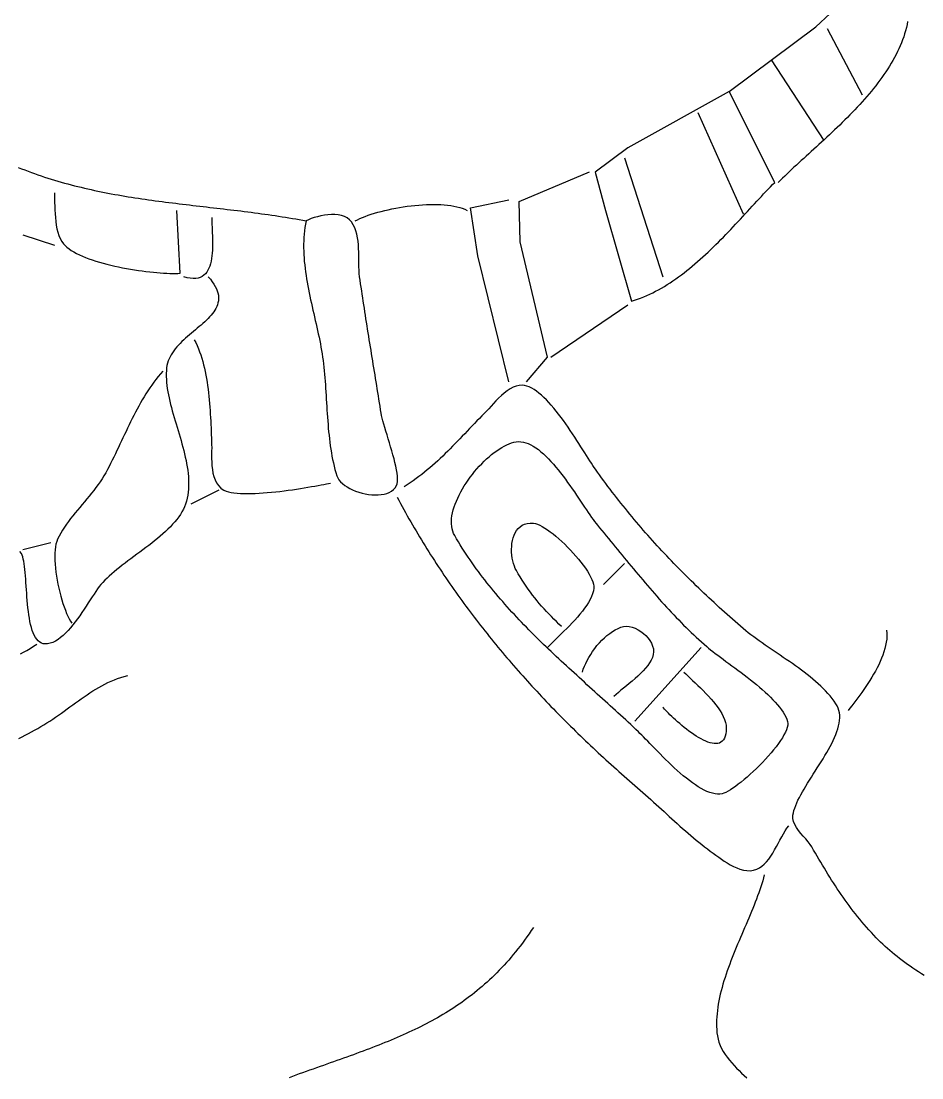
# Model space of a CAD drawing. Header units: millimetres. Extents: x 46 to 1464, y 30 to 1506.
# Drawn here: x 298.5 to 556.1, y 533 to 835.1 of the extents above; entities that cross this region are included whole.
import ezdxf

# ---------------------------------------------------------------- set-up
doc = ezdxf.new("R2010")
doc.units = ezdxf.units.MM
doc.layers.add('0_0_0', color=3, linetype='Continuous')

msp = doc.modelspace()

# ---------------------------------------------------------------- linework, layer by layer
at = {"layer": '0_0_0'}
for points in [[(501, 815), (472, 798.8843), (462.6374, 791.8951), (465.5756, 781), (473, 755), (473.8884, 755.277), (474.7706, 755.5784), (475.6466, 755.9033), (476.5164, 756.2511), (477.3801, 756.6213), (478.2378, 757.0131), (479.0894, 757.4258), (479.9352, 757.8589), (480.775, 758.3116), (481.609, 758.7833), (482.4372, 759.2733), (483.2597, 759.781), (484.0765, 760.3057), (484.8878, 760.8468), (485.6934, 761.4036), (486.4936, 761.9754), (487.2883, 762.5617), (488.0777, 763.1616), (488.8617, 763.7746), (489.6404, 764.4001), (490.4139, 765.0373), (491.1822, 765.6856), (491.9454, 766.3443), (492.7036, 767.0128), (493.4568, 767.6905), (494.205, 768.3766), (494.9483, 769.0705), (495.6868, 769.7716), (496.4205, 770.4792), (497.1495, 771.1926), (497.8738, 771.9112), (498.5935, 772.6343), (499.3086, 773.3612), (500.0192, 774.0914), (500.7254, 774.8241), (501.4272, 775.5587), (502.1247, 776.2945), (502.8178, 777.0309), (503.5068, 777.7673), (504.1915, 778.5028), (504.8722, 779.237), (505.5488, 779.9691), (506.2214, 780.6985), (506.89, 781.4245), (507.5547, 782.1465), (508.2156, 782.8638), (508.8727, 783.5758), (509.5261, 784.2817), (510.1758, 784.981), (510.8219, 785.673), (511.4644, 786.357), (512.1034, 787.0323), (512.739, 787.6984), (513.3711, 788.3545), (514, 789), (501, 815), (525.7407, 833.4745), (538, 845)], [(552, 835), (551.8261, 834.116), (551.6248, 833.2368), (551.3967, 832.3622), (551.1426, 831.4923), (550.8632, 830.627), (550.559, 829.7664), (550.2308, 828.9105), (549.8792, 828.0592), (549.505, 827.2126), (549.1087, 826.3706), (548.6912, 825.5333), (548.253, 824.7007), (547.7948, 823.8727), (547.3174, 823.0494), (546.8214, 822.2307), (546.3074, 821.4167), (545.7761, 820.6074), (545.2283, 819.8027), (544.6646, 819.0026), (544.0857, 818.2072), (543.4923, 817.4165), (542.8849, 816.6304), (542.2644, 815.849), (541.6314, 815.0723), (540.9865, 814.3002), (540.3305, 813.5327), (539.664, 812.7699), (538.9877, 812.0118), (538.3023, 811.2583), (537.6084, 810.5094), (536.9068, 809.7652), (536.1981, 809.0257), (535.4829, 808.2908), (534.7621, 807.5605), (534.0361, 806.8349), (533.3058, 806.114), (532.5718, 805.3977), (531.8348, 804.686), (531.0954, 803.979), (530.3544, 803.2767), (529.6123, 802.579), (528.8699, 801.8859), (528.1279, 801.1975), (527.387, 800.5138), (526.6478, 799.8346), (525.9109, 799.1602), (525.1771, 798.4903), (524.4471, 797.8251), (523.7215, 797.1646), (523.001, 796.5087), (522.2863, 795.8574), (521.5781, 795.2108), (520.877, 794.5689), (520.1837, 793.9315), (519.4989, 793.2988), (518.8232, 792.6708), (518.1574, 792.0474), (517.5022, 791.4286), (516.8581, 790.8145), (516.226, 790.205), (515.6063, 789.6002), (515, 789)], [(529, 833), (539, 814)], [(513, 824), (528, 801)], [(492, 809), (505, 780)], [(471, 796), (482, 762)], [(297.6649, 793.2822), (298.6015, 792.9059), (299.5393, 792.5391), (300.4783, 792.1815), (301.4184, 791.833), (302.3596, 791.4934), (303.302, 791.1626), (304.2455, 790.8403), (305.1901, 790.5264), (306.1357, 790.2208), (307.0824, 789.9232), (308.0302, 789.6334), (308.979, 789.3514), (309.9287, 789.077), (310.8795, 788.8099), (311.8313, 788.5499), (312.7841, 788.2971), (313.7378, 788.051), (314.6924, 787.8117), (315.648, 787.5788), (316.6044, 787.3523), (317.5618, 787.132), (318.52, 786.9176), (319.4791, 786.7091), (320.4391, 786.5062), (321.3999, 786.3088), (322.3615, 786.1167), (323.3239, 785.9298), (324.2871, 785.7478), (325.251, 785.5706), (326.2157, 785.398), (327.1812, 785.2299), (328.1474, 785.066), (329.1143, 784.9063), (330.0819, 784.7505), (331.0502, 784.5984), (332.0191, 784.4499), (332.9887, 784.3049), (333.959, 784.1631), (334.9298, 784.0244), (335.9013, 783.8886), (336.8734, 783.7555), (337.846, 783.625), (338.8192, 783.4968), (339.7929, 783.3709), (340.7672, 783.2471), (341.742, 783.1251), (342.7173, 783.0048), (343.693, 782.886), (344.6693, 782.7686), (345.646, 782.6524), (346.6231, 782.5372), (347.6007, 782.4229), (348.5787, 782.3092), (349.557, 782.196), (350.5358, 782.0832), (351.5149, 781.9705), (352.4943, 781.8578), (353.4741, 781.7449), (354.4543, 781.6317), (355.4347, 781.5179), (356.4154, 781.4034), (357.3964, 781.2881), (358.3776, 781.1717), (359.3591, 781.0541), (360.3408, 780.9351), (361.3228, 780.8146), (362.3049, 780.6923), (363.2872, 780.5681), (364.2697, 780.4419), (365.2523, 780.3134), (366.2351, 780.1825), (367.218, 780.049), (368.201, 779.9127), (369.1841, 779.7735), (370.1673, 779.6313), (371.1505, 779.4857), (372.1338, 779.3367), (373.1171, 779.1841), (374.1004, 779.0276), (375.0838, 778.8673), (376.0671, 778.7027), (377.0504, 778.5339), (378.0336, 778.3606), (379.0168, 778.1827), (380, 778), (379.8111, 777.0572), (379.6526, 776.1086), (379.5233, 775.1546), (379.422, 774.1956), (379.3475, 773.2317), (379.2987, 772.2635), (379.2745, 771.2911), (379.2737, 770.315), (379.2951, 769.3355), (379.3376, 768.3528), (379.4, 767.3674), (379.4813, 766.3795), (379.5801, 765.3896), (379.6955, 764.3979), (379.8261, 763.4047), (379.9709, 762.4104), (380.1288, 761.4154), (380.2985, 760.4199), (380.4789, 759.4243), (380.6689, 758.4289), (380.8673, 757.434), (381.0729, 756.4401), (381.2847, 755.4474), (381.5014, 754.4562), (381.7218, 753.4669), (381.945, 752.4798), (382.1695, 751.4952), (382.3945, 750.5136), (382.6186, 749.5351), (382.8407, 748.5602), (383.0597, 747.5891), (383.2745, 746.6223), (383.4838, 745.66), (383.6865, 744.7025), (383.8814, 743.7503), (384.0675, 742.8036), (384.2435, 741.8627), (384.4084, 740.9281), (384.5609, 740), (384.703, 739.0538), (384.8334, 738.0962), (384.9529, 737.1279), (385.0627, 736.1497), (385.1635, 735.1624), (385.2563, 734.1667), (385.3421, 733.1634), (385.4219, 732.1533), (385.4966, 731.1371), (385.5672, 730.1156), (385.6345, 729.0896), (385.6996, 728.0599), (385.7635, 727.0271), (385.827, 725.9922), (385.8911, 724.9558), (385.9567, 723.9187), (386.0249, 722.8817), (386.0966, 721.8456), (386.1727, 720.8111), (386.2542, 719.779), (386.342, 718.75), (386.437, 717.725), (386.5404, 716.7047), (386.6529, 715.6899), (386.7755, 714.6813), (386.9092, 713.6797), (387.055, 712.6859), (387.2138, 711.7007), (387.3865, 710.7248), (387.5742, 709.7589), (387.7776, 708.8039), (387.9979, 707.8606), (388.236, 706.9296), (388.4927, 706.0118), (388.7692, 705.108), (389.0185, 704.5174), (389.3774, 703.9462), (389.8363, 703.3973), (390.3858, 702.8738), (391.0164, 702.3785), (391.7186, 701.9145), (392.4831, 701.4848), (393.3003, 701.0923), (394.1608, 700.7401), (395.0552, 700.4312), (395.974, 700.1684), (396.9078, 699.9549), (397.847, 699.7935), (398.7823, 699.6874), (399.7042, 699.6394), (400.6032, 699.6525), (401.47, 699.7298), (402.295, 699.8743), (403.0687, 700.0888), (403.7819, 700.3765), (404.4249, 700.7402), (404.9883, 701.183), (405.4627, 701.7079), (405.8387, 702.3179), (406.018, 702.8243), (406.1175, 703.4417), (406.1436, 704.1598), (406.103, 704.968), (406.0021, 705.8559), (405.8476, 706.813), (405.646, 707.8289), (405.4039, 708.893), (405.1279, 709.9949), (404.8245, 711.1242), (404.5003, 712.2704), (404.1618, 713.423), (403.8157, 714.5715), (403.4684, 715.7056), (403.1267, 716.8147), (402.7969, 717.8883), (402.4858, 718.916), (402.1998, 719.8874), (401.9456, 720.7919), (401.7296, 721.6192), (401.5586, 722.3587), (401.439, 723), (401.284, 723.9917), (401.128, 724.9846), (400.9711, 725.9786), (400.8133, 726.9736), (400.6547, 727.9696), (400.4954, 728.9664), (400.3354, 729.9641), (400.1749, 730.9626), (400.0138, 731.9619), (399.8523, 732.9618), (399.6904, 733.9623), (399.5282, 734.9634), (399.3658, 735.965), (399.2033, 736.967), (399.0406, 737.9695), (398.878, 738.9722), (398.7154, 739.9753), (398.553, 740.9786), (398.3907, 741.9821), (398.2287, 742.9856), (398.0671, 743.9892), (397.9059, 744.9929), (397.7452, 745.9964), (397.5851, 746.9999), (397.4256, 748.0032), (397.2668, 749.0063), (397.1088, 750.009), (396.9517, 751.0115), (396.7955, 752.0135), (396.6403, 753.0151), (396.4861, 754.0162), (396.3331, 755.0168), (396.1813, 756.0167), (396.0308, 757.0159), (395.8816, 758.0144), (395.7339, 759.0121), (395.5877, 760.009), (395.4431, 761.0049), (395.3001, 762), (395.1957, 762.9062), (395.1288, 763.8559), (395.0901, 764.842), (395.0705, 765.8571), (395.0607, 766.894), (395.0517, 767.9455), (395.0343, 769.0043), (394.9993, 770.0631), (394.9376, 771.1148), (394.8399, 772.1521), (394.6972, 773.1677), (394.5002, 774.1544), (394.2399, 775.105), (393.907, 776.0121), (393.4923, 776.8687), (392.9868, 777.6674), (392.4071, 778.3206), (391.7213, 778.8421), (390.9444, 779.2414), (390.0914, 779.5283), (389.1774, 779.7122), (388.2176, 779.8027), (387.2269, 779.8096), (386.2204, 779.7422), (385.2133, 779.6103), (384.2205, 779.4234), (383.2572, 779.1911), (382.3384, 778.923), (381.4792, 778.6287), (380.6947, 778.3179), (380, 778)], [(443, 732), (449, 739), (441.2107, 772), (440.8889, 783.4861), (461, 792)], [(308, 786), (308.0294, 785.151), (308.0527, 784.2268), (308.0759, 783.2408), (308.1052, 782.2062), (308.1469, 781.1364), (308.2071, 780.0447), (308.292, 778.9444), (308.4078, 777.8487), (308.5607, 776.7711), (308.7569, 775.7249), (309.0025, 774.7233), (309.3038, 773.7797), (309.6669, 772.9073), (310.098, 772.1196), (310.6033, 771.4298), (311.0678, 770.9355), (311.6004, 770.4561), (312.1975, 769.9917), (312.8555, 769.5422), (313.5705, 769.1076), (314.3389, 768.6879), (315.1571, 768.2831), (316.0214, 767.8932), (316.9281, 767.5182), (317.8735, 767.1581), (318.854, 766.8128), (319.8658, 766.4824), (320.9054, 766.1669), (321.9689, 765.8662), (323.0528, 765.5804), (324.1533, 765.3094), (325.2668, 765.0533), (326.3897, 764.812), (327.5181, 764.5856), (328.6485, 764.374), (329.7772, 764.1772), (330.9005, 763.9952), (332.0147, 763.828), (333.1162, 763.6756), (334.2012, 763.5381), (335.2661, 763.4153), (336.3072, 763.3073), (337.3208, 763.2141), (338.3033, 763.1357), (339.251, 763.072), (340.1602, 763.0231), (341.0272, 762.989), (341.8484, 762.9696), (342.62, 762.965), (343.3384, 762.9751), (344, 763), (343, 781)], [(394, 778), (394.6436, 778.328), (395.3412, 778.6512), (396.0894, 778.9685), (396.8848, 779.2792), (397.7241, 779.5823), (398.6038, 779.8769), (399.5207, 780.162), (400.4714, 780.4369), (401.4524, 780.7005), (402.4604, 780.9521), (403.4921, 781.1905), (404.544, 781.4151), (405.6129, 781.6248), (406.6953, 781.8188), (407.7879, 781.9962), (408.8873, 782.156), (409.9901, 782.2973), (411.093, 782.4193), (412.1926, 782.521), (413.2855, 782.6015), (414.3684, 782.66), (415.4378, 782.6955), (416.4906, 782.7071), (417.5231, 782.694), (418.5322, 782.6551), (419.5143, 782.5896), (420.4663, 782.4967), (421.3846, 782.3753), (422.2659, 782.2246), (423.1069, 782.0438), (423.9042, 781.8317), (424.6543, 781.5877), (425.3541, 781.3107), (426, 781)], [(438, 732), (429.115, 768), (427.0316, 781.6821), (438, 784)], [(353, 779), (353.0069, 778.3449), (353.0257, 777.65), (353.0534, 776.9201), (353.0868, 776.16), (353.123, 775.3746), (353.1588, 774.5688), (353.1912, 773.7474), (353.2171, 772.9153), (353.2335, 772.0773), (353.2373, 771.2384), (353.2255, 770.4033), (353.1951, 769.5769), (353.1428, 768.7641), (353.0658, 767.9698), (352.9609, 767.1988), (352.8251, 766.456), (352.6554, 765.7462), (352.4486, 765.0743), (352.2017, 764.4452), (351.9117, 763.8637), (351.5755, 763.3346), (351.19, 762.8629), (350.7522, 762.4534), (350.2591, 762.111), (349.7075, 761.8405), (349.0944, 761.6467), (348.4168, 761.5346), (347.6717, 761.5091), (346.8558, 761.5748), (345.9663, 761.7369), (345, 762)], [(299, 774), (308, 771)], [(352, 762), (352.6232, 761.2826), (353.166, 760.5854), (353.6313, 759.9076), (354.0218, 759.2484), (354.3403, 758.6069), (354.5898, 757.9822), (354.773, 757.3737), (354.8928, 756.7804), (354.952, 756.2014), (354.9533, 755.636), (354.8997, 755.0834), (354.7939, 754.5427), (354.6389, 754.013), (354.4373, 753.4936), (354.1921, 752.9837), (353.906, 752.4823), (353.5819, 751.9886), (353.2226, 751.5019), (352.831, 751.0212), (352.4098, 750.5459), (351.962, 750.0749), (351.4902, 749.6076), (350.9974, 749.143), (350.4863, 748.6804), (349.9598, 748.2189), (349.4208, 747.7577), (348.872, 747.2959), (348.3163, 746.8327), (347.7564, 746.3673), (347.1953, 745.8989), (346.6357, 745.4266), (346.0805, 744.9496), (345.5325, 744.467), (344.9946, 743.9781), (344.4694, 743.482), (343.96, 742.9779), (343.469, 742.4649), (342.9994, 741.9422), (342.5539, 741.409), (342.1355, 740.8645), (341.7468, 740.3078), (341.3907, 739.7381), (341.0701, 739.1545), (340.7878, 738.5562), (340.5466, 737.9425), (340.3493, 737.3124), (340.1988, 736.6652), (340.0979, 736), (340.0264, 735.1815), (339.9918, 734.3514), (339.992, 733.5101), (340.0251, 732.6583), (340.089, 731.7964), (340.1818, 730.925), (340.3013, 730.0446), (340.4457, 729.1559), (340.6129, 728.2593), (340.8008, 727.3554), (341.0075, 726.4447), (341.231, 725.5278), (341.4692, 724.6053), (341.7202, 723.6776), (341.9819, 722.7454), (342.2523, 721.8092), (342.5294, 720.8695), (342.8113, 719.9268), (343.0958, 718.9818), (343.3811, 718.035), (343.665, 717.0869), (343.9456, 716.1381), (344.2208, 715.1891), (344.4887, 714.2404), (344.7472, 713.2927), (344.9943, 712.3464), (345.2281, 711.4021), (345.4465, 710.4604), (345.6474, 709.5218), (345.829, 708.5869), (345.9891, 707.6561), (346.1258, 706.7302), (346.2371, 705.8095), (346.3209, 704.8946), (346.3753, 703.9862), (346.3981, 703.0847), (346.3875, 702.1907), (346.3415, 701.3047), (346.2579, 700.4273), (346.1348, 699.559), (345.9702, 698.7005), (345.762, 697.8521), (345.5084, 697.0146), (345.2281, 696.2663), (344.8904, 695.5262), (344.4984, 694.794), (344.0551, 694.0693), (343.5635, 693.352), (343.0266, 692.6419), (342.4475, 691.9386), (341.8291, 691.2419), (341.1744, 690.5515), (340.4866, 689.8673), (339.7685, 689.1888), (339.0233, 688.516), (338.2539, 687.8485), (337.4634, 687.1861), (336.6547, 686.5285), (335.831, 685.8755), (334.9952, 685.2268), (334.1503, 684.5821), (333.2993, 683.9413), (332.4453, 683.304), (331.5914, 682.6701), (330.7404, 682.0392), (329.8954, 681.4111), (329.0595, 680.7855), (328.2357, 680.1623), (327.4269, 679.541), (326.6363, 678.9216), (325.8667, 678.3037), (325.1213, 677.6871), (324.4031, 677.0715), (323.715, 676.4566), (323.0601, 675.8423), (322.4414, 675.2283), (321.862, 674.6142), (321.3248, 674), (320.8573, 673.4167), (320.3712, 672.765), (319.8671, 672.0528), (319.3454, 671.2878), (318.8068, 670.4781), (318.2516, 669.6314), (317.6804, 668.7557), (317.0939, 667.8587), (316.4924, 666.9486), (315.8765, 666.033), (315.2468, 665.1198), (314.6037, 664.2171), (313.9479, 663.3325), (313.2798, 662.4741), (312.5999, 661.6497), (311.9089, 660.8671), (311.2071, 660.1343), (310.4952, 659.4592), (309.7737, 658.8496), (309.0431, 658.3133), (308.3039, 657.8584), (307.5566, 657.4926), (306.8018, 657.2239), (306.0401, 657.0601), (305.4162, 657.0243), (304.8399, 657.0975), (304.309, 657.2738), (303.8213, 657.5476), (303.3749, 657.9129), (302.9674, 658.3641), (302.5969, 658.8953), (302.2611, 659.5009), (301.9579, 660.175), (301.6853, 660.9118), (301.4411, 661.7056), (301.2231, 662.5507), (301.0293, 663.4412), (300.8575, 664.3714), (300.7055, 665.3355), (300.5714, 666.3277), (300.4528, 667.3423), (300.3477, 668.3735), (300.2541, 669.4155), (300.1696, 670.4626), (300.0923, 671.509), (300.02, 672.5489), (299.9505, 673.5765), (299.8818, 674.5861), (299.8117, 675.5719), (299.7381, 676.5282), (299.6588, 677.4491), (299.5718, 678.3289), (299.4748, 679.1618), (299.3659, 679.9421), (299.2427, 680.6639), (299.1034, 681.3216), (298.9456, 681.9093), (298.7672, 682.4213), (298.5663, 682.8518), (298.1658, 683.4704)], [(450, 739), (472, 754)], [(348, 744), (348.4224, 743.1721), (348.8181, 742.322), (349.1879, 741.4512), (349.5328, 740.5608), (349.8539, 739.6524), (350.152, 738.7272), (350.4282, 737.7865), (350.6835, 736.8318), (350.9187, 735.8644), (351.1349, 734.8856), (351.333, 733.8968), (351.5141, 732.8993), (351.679, 731.8945), (351.8288, 730.8837), (351.9645, 729.8683), (352.0869, 728.8496), (352.1971, 727.829), (352.2961, 726.8078), (352.3848, 725.7874), (352.4642, 724.7691), (352.5353, 723.7543), (352.599, 722.7443), (352.6563, 721.7405), (352.7083, 720.7442), (352.7557, 719.7568), (352.7997, 718.7795), (352.8413, 717.8139), (352.8812, 716.8612), (352.9207, 715.9228), (352.9606, 715), (352.9838, 714.0969), (352.9844, 713.1393), (352.9742, 712.1387), (352.9653, 711.1067), (352.9695, 710.0549), (352.9987, 708.9948), (353.0649, 707.9381), (353.18, 706.8963), (353.3558, 705.881), (353.6044, 704.9038), (353.9375, 703.9762), (354.3672, 703.1099), (354.9054, 702.3163), (355.564, 701.6072), (355.9914, 701.2796), (356.5088, 700.9943), (357.1104, 700.7494), (357.7908, 700.5431), (358.5445, 700.3735), (359.3659, 700.2388), (360.2496, 700.1371), (361.1901, 700.0665), (362.1817, 700.0252), (363.219, 700.0113), (364.2965, 700.023), (365.4087, 700.0585), (366.55, 700.1158), (367.7149, 700.1931), (368.8979, 700.2887), (370.0936, 700.4005), (371.2963, 700.5268), (372.5005, 700.6656), (373.7008, 700.8153), (374.8916, 700.9738), (376.0675, 701.1393), (377.2228, 701.3101), (378.3521, 701.4841), (379.4498, 701.6597), (380.5105, 701.8349), (381.5287, 702.0078), (382.4987, 702.1766), (383.4151, 702.3395), (384.2724, 702.4946), (385.065, 702.6401), (385.7875, 702.774), (386.4343, 702.8946), (387, 703)], [(339, 735), (338.332, 734.2366), (337.6847, 733.4591), (337.0573, 732.6683), (336.4488, 731.8647), (335.8581, 731.049), (335.2843, 730.222), (334.7265, 729.3842), (334.1837, 728.5363), (333.655, 727.6789), (333.1394, 726.8129), (332.6359, 725.9387), (332.1435, 725.0571), (331.6614, 724.1687), (331.1885, 723.2742), (330.724, 722.3742), (330.2668, 721.4695), (329.8159, 720.5607), (329.3705, 719.6484), (328.9296, 718.7333), (328.4921, 717.8161), (328.0572, 716.8974), (327.6239, 715.9779), (327.1912, 715.0583), (326.7582, 714.1391), (326.3239, 713.2212), (325.8874, 712.3051), (325.4476, 711.3916), (325.0037, 710.4812), (324.5547, 709.5746), (324.0996, 708.6725), (323.6374, 707.7756), (323.1673, 706.8845), (322.6882, 706), (322.1872, 705.1264), (321.6533, 704.2653), (321.0899, 703.4156), (320.5005, 702.576), (319.8886, 701.7453), (319.2575, 700.9226), (318.6106, 700.1064), (317.9515, 699.2958), (317.2835, 698.4894), (316.6102, 697.6862), (315.9348, 696.885), (315.261, 696.0846), (314.592, 695.2839), (313.9314, 694.4816), (313.2825, 693.6766), (312.6489, 692.8678), (312.0339, 692.054), (311.441, 691.2339), (310.8737, 690.4065), (310.3352, 689.5706), (309.8292, 688.725), (309.3591, 687.8685), (308.9282, 687), (308.6673, 686.3414), (308.4593, 685.6), (308.3019, 684.7833), (308.1928, 683.8988), (308.1298, 682.954), (308.1104, 681.9566), (308.1326, 680.9139), (308.1938, 679.8336), (308.2919, 678.7231), (308.4245, 677.59), (308.5894, 676.4419), (308.7843, 675.2862), (309.0068, 674.1304), (309.2547, 672.9822), (309.5256, 671.849), (309.8174, 670.7383), (310.1276, 669.6578), (310.4541, 668.6149), (310.7944, 667.6171), (311.1464, 666.6719), (311.5076, 665.787), (311.8759, 664.9698), (312.2489, 664.2279), (312.6244, 663.5688), (313, 663)], [(556.7437, 562.2432), (555.9174, 562.7587), (555.1012, 563.2805), (554.2952, 563.8086), (553.4998, 564.3426), (552.7153, 564.8827), (551.942, 565.4286), (551.1802, 565.9802), (550.4301, 566.5374), (549.6921, 567.1001), (548.9665, 567.6681), (548.2535, 568.2415), (547.5534, 568.8199), (546.8665, 569.4035), (546.1932, 569.9919), (545.5336, 570.5851), (544.8881, 571.183), (544.2571, 571.7855), (543.6407, 572.3925), (543.0393, 573.0038), (542.3208, 573.7549), (541.6165, 574.5089), (540.9259, 575.266), (540.2486, 576.0262), (539.5839, 576.7897), (538.9315, 577.5565), (538.2908, 578.3267), (537.6612, 579.1005), (537.0424, 579.8779), (536.4337, 580.659), (535.8347, 581.444), (535.2449, 582.233), (534.6637, 583.026), (534.0907, 583.8231), (533.5254, 584.6245), (532.9672, 585.4302), (532.4157, 586.2404), (531.8703, 587.0551), (531.3305, 587.8745), (530.7959, 588.6986), (530.2659, 589.5276), (529.7401, 590.3616), (529.2178, 591.2006), (528.6987, 592.0448), (528.1822, 592.8942), (527.6678, 593.749), (527.1549, 594.6093), (526.6432, 595.4751), (526.1321, 596.3466), (525.621, 597.2238), (525.1095, 598.107), (524.5972, 598.9961), (524.1064, 599.7482), (523.5156, 600.5115), (522.8581, 601.2873), (522.1675, 602.0768), (521.4771, 602.8812), (520.8203, 603.7017), (520.2308, 604.5396), (519.7418, 605.3961), (519.3869, 606.2724), (519.1994, 607.1698), (519.2129, 608.0895), (519.3274, 608.7448), (519.4961, 609.4239), (519.7154, 610.1255), (519.9818, 610.8482), (520.2918, 611.5908), (520.642, 612.3519), (521.0288, 613.1303), (521.4487, 613.9246), (521.8983, 614.7335), (522.3741, 615.5558), (522.8726, 616.3901), (523.3903, 617.2351), (523.9236, 618.0896), (524.4692, 618.9522), (525.0235, 619.8216), (525.5831, 620.6965), (526.1443, 621.5756), (526.7039, 622.4577), (527.2582, 623.3413), (527.8037, 624.2253), (528.3371, 625.1082), (528.8547, 625.9888), (529.3532, 626.8659), (529.8289, 627.738), (530.2785, 628.6039), (530.6984, 629.4623), (531.0852, 630.3118), (531.4353, 631.1513), (531.7453, 631.9793), (532.0116, 632.7946), (532.2308, 633.5958), (532.3994, 634.3818), (532.5139, 635.151), (532.5709, 635.9024), (532.5667, 636.6344), (532.498, 637.346), (532.3612, 638.0357), (532.1528, 638.7022), (531.8695, 639.3442), (531.5076, 639.9606), (530.9801, 640.7173), (530.4178, 641.4611), (529.8225, 642.1925), (529.196, 642.9118), (528.5401, 643.6197), (527.8567, 644.3166), (527.1477, 645.0031), (526.4148, 645.6796), (525.6599, 646.3466), (524.8848, 647.0047), (524.0913, 647.6544), (523.2814, 648.2961), (522.4568, 648.9304), (521.6193, 649.5578), (520.7709, 650.1788), (519.9133, 650.7938), (519.0483, 651.4034), (518.1778, 652.0082), (517.3037, 652.6085), (516.4278, 653.2049), (515.5518, 653.7979), (514.6777, 654.3881), (513.8073, 654.9758), (512.9424, 655.5617), (512.0848, 656.1462), (511.2364, 656.7298), (510.3991, 657.3131), (509.5745, 657.8965), (508.7647, 658.4805), (507.9714, 659.0657), (507.1964, 659.6526), (506.4416, 660.2416), (505.7089, 660.8333), (505, 661.4282), (504.2251, 662.0941), (503.4534, 662.7615), (502.6849, 663.4304), (501.9196, 664.1008), (501.1574, 664.7728), (500.3984, 665.4464), (499.6425, 666.1217), (498.8898, 666.7986), (498.1402, 667.4773), (497.3937, 668.1578), (496.6503, 668.8401), (495.9101, 669.5243), (495.173, 670.2104), (494.439, 670.8984), (493.708, 671.5883), (492.9802, 672.2804), (492.2554, 672.9744), (491.5337, 673.6706), (490.815, 674.3689), (490.0994, 675.0694), (489.3869, 675.7721), (488.6774, 676.4771), (487.9709, 677.1844), (487.2675, 677.8941), (486.5671, 678.6061), (485.8697, 679.3205), (485.1752, 680.0375), (484.4838, 680.7569), (483.7954, 681.4789), (483.11, 682.2034), (482.4276, 682.9307), (481.7481, 683.6605), (481.0715, 684.3931), (480.398, 685.1284), (479.7274, 685.8666), (479.0597, 686.6075), (478.395, 687.3514), (477.7331, 688.0981), (477.0742, 688.8478), (476.4183, 689.6005), (475.7652, 690.3563), (475.115, 691.1151), (474.4677, 691.877), (473.8233, 692.6421), (473.1818, 693.4104), (472.5431, 694.1819), (471.9073, 694.9567), (471.2744, 695.7348), (470.6443, 696.5163), (470.0171, 697.3012), (469.3926, 698.0896), (468.771, 698.8814), (468.1523, 699.6767), (467.5363, 700.4756), (466.9232, 701.2781), (466.3128, 702.0843), (465.7053, 702.8941), (465.1005, 703.7076), (464.4985, 704.525), (463.8992, 705.3461), (463.3028, 706.1711), (462.7091, 707), (462.3516, 707.5126), (461.9653, 708.0866), (461.5514, 708.7171), (461.1112, 709.3995), (460.6458, 710.1293), (460.1566, 710.9018), (459.6447, 711.7122), (459.1115, 712.5561), (458.5582, 713.4287), (457.986, 714.3253), (457.3961, 715.2415), (456.7899, 716.1724), (456.1685, 717.1135), (455.5332, 718.0601), (454.8853, 719.0076), (454.226, 719.9514), (453.5565, 720.8867), (452.8781, 721.809), (452.1921, 722.7136), (451.4996, 723.5958), (450.802, 724.4511), (450.1004, 725.2748), (449.3962, 726.0622), (448.6905, 726.8087), (447.9847, 727.5096), (447.2799, 728.1604), (446.5774, 728.7563), (445.8785, 729.2927), (445.1843, 729.765), (444.4963, 730.1686), (443.8155, 730.4987), (443.1432, 730.7508), (442.4808, 730.9202), (441.8294, 731.0023), (440.9404, 730.9664), (440.057, 730.7701), (439.1823, 730.4329), (438.3193, 729.9743), (437.471, 729.4138), (436.6405, 728.7708), (435.8307, 728.065), (435.0448, 727.3157), (434.2858, 726.5425), (433.5567, 725.7648), (432.8605, 725.0022), (432.2003, 724.2742), (431.5791, 723.6003), (431, 723), (430.2699, 722.2653), (429.5478, 721.5302), (428.8328, 720.7951), (428.1238, 720.0605), (427.4201, 719.3267), (426.7207, 718.5942), (426.0247, 717.8634), (425.3312, 717.1349), (424.6394, 716.4089), (423.9482, 715.6861), (423.2569, 714.9668), (422.5645, 714.2514), (421.87, 713.5404), (421.1727, 712.8343), (420.4716, 712.1335), (419.7657, 711.4384), (419.0543, 710.7495), (418.3363, 710.0671), (417.611, 709.3919), (416.8773, 708.7241), (416.1344, 708.0643), (415.3814, 707.4129), (414.6173, 706.7702), (413.8414, 706.1369), (413.0526, 705.5132), (412.2501, 704.8997), (411.4329, 704.2968), (410.6002, 703.7049), (409.7511, 703.1246), (408.8847, 702.5561), (408, 702)], [(440.0394, 714.824), (440.7249, 714.8884), (441.4179, 714.8646), (442.1173, 714.757), (442.8223, 714.5695), (443.532, 714.3065), (444.2454, 713.9721), (444.9616, 713.5704), (445.6798, 713.1057), (446.399, 712.5821), (447.1183, 712.0039), (447.8369, 711.3751), (448.5538, 710.7), (449.2681, 709.9828), (449.9789, 709.2276), (450.6853, 708.4387), (451.3864, 707.6202), (452.0813, 706.7762), (452.7692, 705.911), (453.449, 705.0288), (454.1199, 704.1337), (454.7809, 703.2299), (455.4313, 702.3216), (456.07, 701.413), (456.6962, 700.5082), (457.309, 699.6115), (457.9074, 698.727), (458.4906, 697.8589), (459.0577, 697.0114), (459.6077, 696.1887), (460.1397, 695.3949), (460.6529, 694.6342), (461.1464, 693.9108), (461.6191, 693.2289), (462.0703, 692.5927), (462.499, 692.0064), (462.9044, 691.4741), (463.2855, 691), (463.9201, 690.2348), (464.5556, 689.466), (465.1922, 688.6939), (465.8298, 687.9187), (466.4685, 687.1407), (467.1085, 686.3601), (467.7497, 685.5774), (468.3923, 684.7926), (469.0363, 684.0062), (469.6819, 683.2184), (470.329, 682.4295), (470.9777, 681.6397), (471.6282, 680.8494), (472.2805, 680.0588), (472.9347, 679.2682), (473.5908, 678.4779), (474.2489, 677.6881), (474.9091, 676.8992), (475.5715, 676.1114), (476.2361, 675.325), (476.9031, 674.5402), (477.5724, 673.7575), (478.2442, 672.9769), (478.9185, 672.1989), (479.5955, 671.4237), (480.2751, 670.6515), (480.9575, 669.8827), (481.6427, 669.1176), (482.3308, 668.3564), (483.0219, 667.5993), (483.7161, 666.8467), (484.4133, 666.0989), (485.1138, 665.3562), (485.8176, 664.6187), (486.5247, 663.8868), (487.2352, 663.1608), (487.9492, 662.441), (488.6668, 661.7276), (489.388, 661.0209), (490.1129, 660.3212), (490.8416, 659.6287), (491.5742, 658.9439), (492.3107, 658.2668), (493.0513, 657.5979), (493.7959, 656.9373), (494.5447, 656.2855), (495.082, 655.8327), (495.6699, 655.3563), (496.3043, 654.8571), (496.9815, 654.3364), (497.6974, 653.7952), (498.4482, 653.2347), (499.2301, 652.6559), (500.039, 652.06), (500.8711, 651.448), (501.7225, 650.8212), (502.5893, 650.1805), (503.4675, 649.5271), (504.3534, 648.8621), (505.2429, 648.1866), (506.1322, 647.5017), (507.0174, 646.8086), (507.8946, 646.1082), (508.7598, 645.4018), (509.6092, 644.6904), (510.4389, 643.9752), (511.2449, 643.2572), (512.0235, 642.5376), (512.7705, 641.8175), (513.4823, 641.0979), (514.1548, 640.38), (514.7842, 639.6649), (515.3665, 638.9537), (515.8979, 638.2475), (516.3744, 637.5474), (516.7922, 636.8545), (517.1474, 636.1699), (517.436, 635.4948), (517.6542, 634.8302), (517.7269, 634.3344), (517.6943, 633.7751), (517.5626, 633.1577), (517.3379, 632.4876), (517.0264, 631.7702), (516.6341, 631.0108), (516.1673, 630.215), (515.6321, 629.3879), (515.0346, 628.5351), (514.381, 627.6619), (513.6774, 626.7737), (512.9299, 625.876), (512.1448, 624.974), (511.3281, 624.0731), (510.486, 623.1789), (509.6247, 622.2966), (508.7503, 621.4316), (507.8688, 620.5894), (506.9866, 619.7753), (506.1097, 618.9947), (505.2442, 618.2529), (504.3964, 617.5555), (503.5723, 616.9077), (502.7782, 616.315), (502.0201, 615.7828), (501.3041, 615.3163), (500.6365, 614.9211), (500.0234, 614.6025), (499.471, 614.366), (498.9853, 614.2168), (498.3256, 614.1162), (497.635, 614.1076), (496.9161, 614.1859), (496.1712, 614.3461), (495.4029, 614.5834), (494.6137, 614.8927), (493.8063, 615.269), (492.9829, 615.7073), (492.1463, 616.2028), (491.2988, 616.7503), (490.4431, 617.345), (489.5816, 617.9819), (488.7168, 618.6559), (487.8513, 619.3622), (486.9876, 620.0957), (486.1281, 620.8515), (485.2755, 621.6245), (484.4322, 622.4098), (483.6008, 623.2025), (482.7837, 623.9976), (481.9835, 624.79), (481.2026, 625.5748), (480.4437, 626.3471), (479.7092, 627.1018), (479.0017, 627.834), (478.3236, 628.5388), (477.6775, 629.211), (477.0658, 629.8458), (476.4912, 630.4382), (475.9561, 630.9832), (475.4631, 631.4759), (475.0146, 631.9112), (474.2896, 632.5993), (473.5628, 633.2851), (472.8343, 633.9689), (472.1043, 634.6506), (471.3729, 635.3305), (470.6401, 636.0086), (469.9061, 636.6851), (469.171, 637.3602), (468.435, 638.034), (467.6981, 638.7065), (466.9605, 639.378), (466.2222, 640.0485), (465.4835, 640.7183), (464.7443, 641.3874), (464.0049, 642.0559), (463.2653, 642.7241), (462.5257, 643.3919), (461.7862, 644.0597), (461.0468, 644.7274), (460.3078, 645.3953), (459.5692, 646.0634), (458.8311, 646.7319), (458.0937, 647.401), (457.3571, 648.0707), (456.6213, 648.7412), (455.8866, 649.4127), (455.153, 650.0852), (454.4206, 650.7589), (453.6896, 651.4339), (452.9601, 652.1104), (452.2321, 652.7885), (451.5059, 653.4683), (450.7815, 654.1499), (450.059, 654.8336), (449.3386, 655.5193), (448.6203, 656.2074), (447.9044, 656.8978), (447.1909, 657.5907), (446.4798, 658.2863), (445.7715, 658.9847), (445.0658, 659.686), (444.3631, 660.3904), (443.6633, 661.0979), (442.9667, 661.8088), (442.2732, 662.5231), (441.5832, 663.241), (440.8965, 663.9627), (440.2134, 664.6882), (439.5341, 665.4176), (438.8585, 666.1512), (438.1869, 666.889), (437.5192, 667.6312), (436.8558, 668.378), (436.1966, 669.1294), (435.5418, 669.8855), (434.8915, 670.6466), (434.2458, 671.4127), (433.6049, 672.184), (432.9688, 672.9606), (432.3377, 673.7427), (431.7117, 674.5304), (431.0909, 675.3237), (430.4754, 676.1229), (429.8653, 676.9281), (429.2608, 677.7394), (428.6619, 678.5569), (428.0689, 679.3808), (427.4817, 680.2113), (426.9006, 681.0483), (426.3256, 681.8922), (425.7568, 682.7429), (425.1944, 683.6007), (424.6386, 684.4657), (424.0893, 685.338), (423.5467, 686.2177), (423.0109, 687.105), (422.4822, 688), (422.1677, 688.6137), (421.9197, 689.2609), (421.7359, 689.9391), (421.6142, 690.6459), (421.5524, 691.3788), (421.5483, 692.1355), (421.5997, 692.9135), (421.7043, 693.7106), (421.8601, 694.5241), (422.0647, 695.3518), (422.316, 696.1913), (422.6118, 697.04), (422.95, 697.8957), (423.3282, 698.7559), (423.7443, 699.6183), (424.1961, 700.4803), (424.6815, 701.3396), (425.1981, 702.1938), (425.7439, 703.0405), (426.3166, 703.8773), (426.914, 704.7018), (427.5339, 705.5115), (428.1741, 706.3041), (428.8325, 707.0771), (429.5068, 707.8282), (430.1949, 708.5549), (430.8945, 709.2549), (431.6034, 709.9257), (432.3195, 710.5649), (433.0405, 711.1701), (433.7642, 711.739), (434.4886, 712.269), (435.2112, 712.7579), (435.93, 713.2031), (436.6428, 713.6023), (437.3474, 713.9531), (438.0415, 714.2531), (438.723, 714.4998), (439.3896, 714.6909), (440.0393, 714.824)], [(355, 701), (347, 697)], [(406, 699), (406.476, 698.1091), (406.9553, 697.2211), (407.4378, 696.3359), (407.9236, 695.4534), (408.4127, 694.5738), (408.905, 693.6969), (409.4004, 692.8228), (409.8991, 691.9514), (410.401, 691.0827), (410.9061, 690.2168), (411.4143, 689.3536), (411.9257, 688.493), (412.4402, 687.6352), (412.9579, 686.78), (413.4786, 685.9275), (414.0025, 685.0776), (414.5295, 684.2303), (415.0596, 683.3857), (415.5928, 682.5437), (416.129, 681.7043), (416.6683, 680.8675), (417.2106, 680.0332), (417.756, 679.2015), (418.3044, 678.3724), (418.8558, 677.5458), (419.4102, 676.7217), (419.9676, 675.9001), (420.5279, 675.081), (421.0912, 674.2644), (421.6575, 673.4503), (422.2268, 672.6387), (422.7989, 671.8295), (423.374, 671.0227), (423.952, 670.2184), (424.5328, 669.4165), (425.1166, 668.617), (425.7032, 667.8198), (426.2927, 667.0251), (426.8851, 666.2327), (427.4803, 665.4427), (428.0783, 664.655), (428.6792, 663.8696), (429.2828, 663.0866), (429.8893, 662.3059), (430.4985, 661.5274), (431.1105, 660.7513), (431.7253, 659.9774), (432.3428, 659.2057), (432.963, 658.4363), (433.586, 657.6692), (434.2117, 656.9042), (434.8401, 656.1415), (435.4712, 655.3809), (436.105, 654.6226), (436.7415, 653.8664), (437.3806, 653.1124), (438.0223, 652.3605), (438.6667, 651.6107), (439.3138, 650.8631), (439.9634, 650.1176), (440.6157, 649.3742), (441.2705, 648.6328), (441.9279, 647.8936), (442.5879, 647.1564), (443.2504, 646.4212), (443.9155, 645.6881), (444.5832, 644.957), (445.2533, 644.2279), (445.926, 643.5008), (446.6012, 642.7757), (447.2788, 642.0526), (447.959, 641.3315), (448.6416, 640.6123), (449.3266, 639.895), (450.0141, 639.1797), (450.7041, 638.4662), (451.3965, 637.7547), (452.0912, 637.0451), (452.7884, 636.3373), (453.488, 635.6315), (454.1899, 634.9274), (454.8942, 634.2252), (455.6009, 633.5249), (456.3099, 632.8263), (457.0213, 632.1296), (457.7349, 631.4347), (458.4509, 630.7415), (459.1692, 630.0501), (459.8897, 629.3605), (460.6126, 628.6726), (461.3377, 627.9864), (462.065, 627.3019), (462.7946, 626.6192), (463.5265, 625.9382), (464.2605, 625.2588), (464.9968, 624.5811), (465.7352, 623.9051), (466.4758, 623.2307), (467.2187, 622.558), (467.9636, 621.8868), (468.7108, 621.2173), (469.46, 620.5494), (470.2114, 619.8831), (470.9649, 619.2183), (471.7206, 618.5551), (472.4783, 617.8935), (473.2381, 617.2333), (474, 616.5748), (474.7649, 615.9114), (475.5276, 615.2432), (476.2882, 614.5705), (477.0472, 613.894), (477.8048, 613.2141), (478.5612, 612.5313), (479.3169, 611.8463), (480.0721, 611.1593), (480.8271, 610.4711), (481.5822, 609.7821), (482.3377, 609.0928), (483.0939, 608.4038), (483.8511, 607.7155), (484.6097, 607.0285), (485.3699, 606.3433), (486.132, 605.6603), (486.8963, 604.9802), (487.6632, 604.3035), (488.4329, 603.6306), (489.2057, 602.962), (489.982, 602.2984), (490.762, 601.6401), (491.546, 600.9878), (492.3344, 600.3419), (493.1274, 599.7029), (493.9254, 599.0714), (494.7286, 598.4479), (495.5374, 597.8329), (496.352, 597.2269), (497.1727, 596.6304), (498, 596.044), (498.7631, 595.5132), (499.5689, 594.9686), (500.4122, 594.4278), (501.288, 593.9083), (502.1914, 593.4276), (503.1174, 593.0031), (504.0609, 592.6524), (505.017, 592.3931), (505.9807, 592.2425), (506.9469, 592.2182), (507.9107, 592.3378), (508.8672, 592.6188), (509.6207, 592.9841), (510.3334, 593.4716), (511.0088, 594.0668), (511.6504, 594.755), (512.2617, 595.5219), (512.8463, 596.353), (513.4078, 597.2336), (513.9495, 598.1494), (514.4751, 599.0858), (514.9882, 600.0283), (515.4922, 600.9625), (515.9906, 601.8737), (516.4871, 602.7476), (516.9851, 603.5696), (517.4882, 604.3252), (518, 605)], [(453, 662), (452.2799, 662.7208), (451.56, 663.4415), (450.8421, 664.1635), (450.128, 664.8886), (449.4193, 665.6184), (448.7179, 666.3546), (448.0255, 667.0989), (447.3438, 667.853), (446.6747, 668.6184), (446.0198, 669.397), (445.381, 670.1902), (444.76, 671), (444.1391, 671.8389), (443.5232, 672.6899), (442.9153, 673.552), (442.3187, 674.4244), (441.7365, 675.3062), (441.1719, 676.1966), (440.628, 677.0948), (440.108, 678), (439.8062, 678.6029), (439.5365, 679.2698), (439.3015, 679.9915), (439.1041, 680.7583), (438.9468, 681.5609), (438.8324, 682.3898), (438.7636, 683.2356), (438.7431, 684.0889), (438.7736, 684.9402), (438.8578, 685.7801), (438.9983, 686.5992), (439.198, 687.3879), (439.4595, 688.137), (439.7855, 688.8368), (440.1787, 689.4781), (440.6418, 690.0514), (441.1775, 690.5471), (441.7886, 690.956), (442.4777, 691.2686), (443.2475, 691.4753), (444.1007, 691.5669), (445.0401, 691.5338), (445.5779, 691.4348), (446.1723, 691.2435), (446.8174, 690.9657), (447.5074, 690.6072), (448.2363, 690.174), (448.9982, 689.6719), (449.7874, 689.1066), (450.598, 688.484), (451.4241, 687.81), (452.2597, 687.0904), (453.0992, 686.3311), (453.9365, 685.5378), (454.7658, 684.7165), (455.5812, 683.8729), (456.377, 683.013), (457.1471, 682.1425), (457.8858, 681.2673), (458.5872, 680.3932), (459.2454, 679.5262), (459.8545, 678.6719), (460.4086, 677.8363), (460.902, 677.0252), (461.3287, 676.2444), (461.6829, 675.4998), (461.9587, 674.7972), (462.1501, 674.1425), (462.2515, 673.5414), (462.2569, 673), (462.1371, 672.2117), (461.9194, 671.4072), (461.6116, 670.5891), (461.2215, 669.7602), (460.7568, 668.923), (460.2254, 668.0802), (459.6349, 667.2345), (458.9934, 666.3885), (458.3084, 665.5449), (457.5878, 664.7062), (456.8394, 663.8753), (456.071, 663.0546), (455.2904, 662.247), (454.5053, 661.455), (453.7236, 660.6812), (452.9531, 659.9284), (452.2014, 659.1992), (451.4765, 658.4963), (450.7861, 657.8222), (450.138, 657.1797), (449.5401, 656.5714), (449, 656)], [(299, 684), (307, 686)], [(471, 680), (465, 674)], [(459, 649), (459.2544, 649.8084), (459.569, 650.6392), (459.9404, 651.486), (460.3652, 652.3425), (460.8399, 653.2024), (461.3611, 654.0594), (461.9255, 654.9073), (462.5295, 655.7396), (463.1698, 656.5502), (463.8429, 657.3328), (464.5454, 658.081), (465.274, 658.7885), (466.0251, 659.4491), (466.7954, 660.0565), (467.5815, 660.6044), (468.3799, 661.0864), (469.1872, 661.4963), (470, 661.8279), (470.7695, 662.0205), (471.5778, 662.0741), (472.411, 661.9989), (473.2555, 661.8053), (474.0974, 661.5037), (474.9229, 661.1043), (475.7183, 660.6175), (476.4699, 660.0537), (477.1637, 659.4231), (477.7861, 658.7362), (478.3232, 658.0033), (478.7614, 657.2348), (479.0867, 656.4409), (479.2855, 655.632), (479.344, 654.8185), (479.2484, 654.0108), (479.0089, 653.2047), (478.6567, 652.4068), (478.2038, 651.618), (477.6621, 650.8391), (477.0438, 650.0709), (476.3606, 649.3143), (475.6247, 648.5702), (474.848, 647.8393), (474.0425, 647.1226), (473.2202, 646.4208), (472.3931, 645.735), (471.5731, 645.0658), (470.7723, 644.4141), (470.0025, 643.7809), (469.2759, 643.1668), (468.6044, 642.5729), (468, 642)], [(546, 661), (546.0659, 660.1436), (546.0669, 659.2737), (546.0063, 658.392), (545.8876, 657.5002), (545.7141, 656.5998), (545.4894, 655.6926), (545.2169, 654.7801), (544.8999, 653.8642), (544.542, 652.9464), (544.1465, 652.0283), (543.7169, 651.1118), (543.2565, 650.1983), (542.7689, 649.2896), (542.2575, 648.3874), (541.7257, 647.4932), (541.1768, 646.6088), (540.6145, 645.7359), (540.042, 644.876), (539.4628, 644.0309), (538.8803, 643.2021), (538.2981, 642.3915), (537.7194, 641.6005), (537.1477, 640.831), (536.5865, 640.0845), (536.0392, 639.3627), (535.5092, 638.6673), (535, 638)], [(298.2755, 654.2407), (299.197, 654.7038), (300.1293, 655.2098), (301.0733, 655.7601), (302.0299, 656.3563), (303, 657)], [(493, 656), (474, 635)], [(297.8809, 630.0463), (298.7864, 630.5016), (299.6882, 630.9641), (300.5857, 631.4344), (301.4789, 631.9133), (302.3672, 632.4012), (303.2503, 632.8988), (304.128, 633.4069), (305, 633.9259), (305.855, 634.4532), (306.7006, 634.9952), (307.5379, 635.55), (308.3679, 636.1156), (309.1918, 636.6902), (310.0107, 637.2718), (310.8257, 637.8585), (311.6378, 638.4485), (312.4483, 639.0398), (313.2582, 639.6306), (314.0686, 640.2189), (314.8806, 640.8028), (315.6954, 641.3804), (316.5141, 641.9499), (317.3377, 642.5094), (318.1673, 643.0568), (319.0041, 643.5904), (319.8493, 644.1082), (320.7038, 644.6083), (321.5688, 645.0888), (322.4454, 645.5478), (323.3347, 645.9835), (324.2379, 646.3939), (325.156, 646.7771), (326.0902, 647.1312), (327.0415, 647.4543), (328.011, 647.7445), (329, 648)], [(488, 649), (488.5423, 648.4581), (489.1438, 647.8755), (489.7958, 647.2553), (490.4894, 646.6003), (491.2158, 645.9135), (491.9663, 645.1979), (492.732, 644.4565), (493.5042, 643.6922), (494.2741, 642.9079), (495.0329, 642.1066), (495.7718, 641.2914), (496.482, 640.465), (497.1547, 639.6306), (497.7812, 638.7911), (498.3526, 637.9494), (498.8601, 637.1084), (499.295, 636.2712), (499.6485, 635.4407), (499.9118, 634.6199), (500.0761, 633.8117), (500.1327, 633.0192), (500.098, 632.1202), (499.997, 631.3337), (499.8333, 630.655), (499.6104, 630.0795), (499.3318, 629.6027), (499.0009, 629.22), (498.6214, 628.9267), (498.1966, 628.7184), (497.7302, 628.5904), (497.2256, 628.5381), (496.6864, 628.5569), (496.116, 628.6424), (495.5179, 628.7898), (494.8957, 628.9946), (494.253, 629.2522), (493.5931, 629.558), (492.9196, 629.9075), (492.236, 630.296), (491.5458, 630.719), (490.8526, 631.1719), (490.1598, 631.65), (489.471, 632.1489), (488.7896, 632.6639), (488.1192, 633.1905), (487.4633, 633.724), (486.8254, 634.2599), (486.209, 634.7936), (485.6176, 635.3204), (485.0547, 635.8359), (484.5239, 636.3355), (484.0286, 636.8144), (483.5724, 637.2683), (483.1587, 637.6924), (482.7911, 638.0822), (482.4731, 638.4331), (482.2082, 638.7406), (482, 639)], [(511, 591), (510.7827, 590.1669), (510.546, 589.3252), (510.2908, 588.4753), (510.0183, 587.6175), (509.7295, 586.7521), (509.4256, 585.8794), (509.1076, 584.9998), (508.7766, 584.1134), (508.4337, 583.2207), (508.08, 582.3219), (507.7166, 581.4174), (507.3446, 580.5075), (506.965, 579.5924), (506.5791, 578.6726), (506.1877, 577.7483), (505.7921, 576.8198), (505.3934, 575.8875), (504.9925, 574.9516), (504.5907, 574.0124), (504.189, 573.0704), (503.7884, 572.1257), (503.3902, 571.1788), (502.9953, 570.2298), (502.6049, 569.2792), (502.22, 568.3272), (501.8418, 567.3742), (501.4713, 566.4204), (501.1096, 565.4662), (500.7579, 564.512), (500.4172, 563.5579), (500.0885, 562.6043), (499.773, 561.6516), (499.4719, 560.6999), (499.186, 559.7498), (498.9167, 558.8014), (498.6649, 557.8551), (498.4317, 556.9112), (498.2182, 555.97), (498.0256, 555.0318), (497.8549, 554.0969), (497.7071, 553.1657), (497.5835, 552.2384), (497.4851, 551.3154), (497.4129, 550.3969), (497.368, 549.4834), (497.3517, 548.575), (497.3648, 547.6722), (497.4086, 546.7752), (497.4841, 545.8844), (497.5925, 545), (497.7722, 544.0654), (498.0379, 543.1522), (498.3824, 542.2598), (498.7983, 541.3875), (499.2781, 540.535), (499.8145, 539.7016), (500.4002, 538.8868), (501.0277, 538.0901), (501.6898, 537.311), (502.3789, 536.5489), (503.0879, 535.8032), (503.8092, 535.0735), (504.5356, 534.3592), (505.2597, 533.6597), (505.974, 532.9746)], [(445, 576), (444.3769, 575.0702), (443.7499, 574.1577), (443.1188, 573.2621), (442.4836, 572.3833), (441.8443, 571.5209), (441.2009, 570.6748), (440.5533, 569.8446), (439.9016, 569.0301), (439.2458, 568.2311), (438.5857, 567.4472), (437.9215, 566.6783), (437.253, 565.9241), (436.5804, 565.1844), (435.9034, 564.4588), (435.2222, 563.7471), (434.5368, 563.0491), (433.847, 562.3645), (433.1529, 561.6931), (432.4545, 561.0345), (431.7517, 560.3887), (431.0446, 559.7552), (430.3331, 559.1338), (429.6172, 558.5244), (428.8969, 557.9266), (428.1721, 557.3401), (427.4429, 556.7648), (426.7093, 556.2004), (425.9711, 555.6466), (425.2285, 555.1031), (424.4813, 554.5698), (423.7297, 554.0462), (422.9734, 553.5323), (422.2127, 553.0278), (421.4473, 552.5323), (420.6773, 552.0457), (419.9028, 551.5676), (419.1236, 551.0979), (418.3397, 550.6362), (417.5512, 550.1824), (416.758, 549.7361), (415.9601, 549.2971), (415.1575, 548.8652), (414.3502, 548.4401), (413.5382, 548.0215), (412.7213, 547.6092), (411.8997, 547.203), (411.0733, 546.8025), (410.2421, 546.4075), (409.4061, 546.0179), (408.5652, 545.6332), (407.7194, 545.2533), (406.8688, 544.8779), (406.0133, 544.5068), (405.1529, 544.1397), (404.2875, 543.7763), (403.4172, 543.4164), (402.542, 543.0598), (401.6617, 542.7061), (400.7765, 542.3552), (399.8863, 542.0067), (398.991, 541.6605), (398.0907, 541.3162), (397.1853, 540.9736), (396.2749, 540.6325), (395.3594, 540.2926), (394.4387, 539.9536), (393.5129, 539.6153), (392.582, 539.2775), (391.6459, 538.9398), (390.7047, 538.6021), (389.7583, 538.2641), (388.8066, 537.9254), (387.8497, 537.586), (386.8876, 537.2454), (385.9202, 536.9035), (384.9476, 536.56), (383.9696, 536.2147), (382.9864, 535.8672), (381.9978, 535.5174), (381.0039, 535.165), (380.0046, 534.8097), (379, 534.4513), (378.0216, 534.0934), (377.0549, 533.7243), (376.099, 533.345), (375.1529, 532.9564)]]:
    msp.add_lwpolyline(points, dxfattribs=at)

doc.saveas('drawing.dxf')
